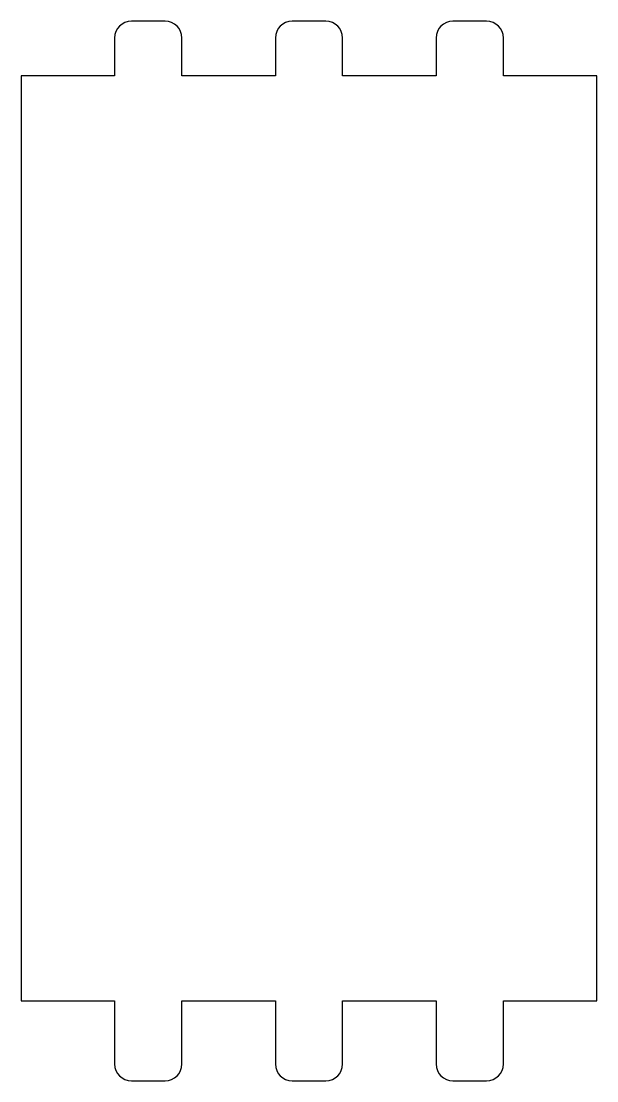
# Model space of a CAD drawing. Header units: millimetres. Extents: x 0 to 68, y -10 to 116.
import ezdxf

# ---------------------------------------------------------------- set-up
doc = ezdxf.new("R2010")
doc.units = ezdxf.units.MM

msp = doc.modelspace()

# ---------------------------------------------------------------- linework, layer by layer
msp.add_lwpolyline([(0, 0), (11.10275, 0), (11.10275, -7.5, 0.414213562), (13.10275, -9.5), (17.10275, -9.5, 0.414213562), (19.10275, -7.5), (19.10275, 0), (30.2055, 0), (30.2055, -7.5, 0.414213562), (32.2055, -9.5), (36.2055, -9.5, 0.414213562), (38.2055, -7.5), (38.2055, 0), (49.30825, 0), (49.30825, -7.5, 0.414213562), (51.30825, -9.5), (55.30825, -9.5, 0.414213562), (57.30825, -7.5), (57.30825, 0), (68.411, 0), (68.411, 110), (57.30825, 110), (57.30825, 114.5, 0.414213562), (55.30825, 116.5), (51.30825, 116.5, 0.414213562), (49.30825, 114.5), (49.30825, 110), (38.2055, 110), (38.2055, 114.5, 0.414213562), (36.2055, 116.5), (32.2055, 116.5, 0.414213562), (30.2055, 114.5), (30.2055, 110), (19.10275, 110), (19.10275, 114.5, 0.414213562), (17.10275, 116.5), (13.10275, 116.5, 0.414213562), (11.10275, 114.5), (11.10275, 110), (0, 110)], format="xyb", close=True)

doc.saveas('drawing.dxf')
